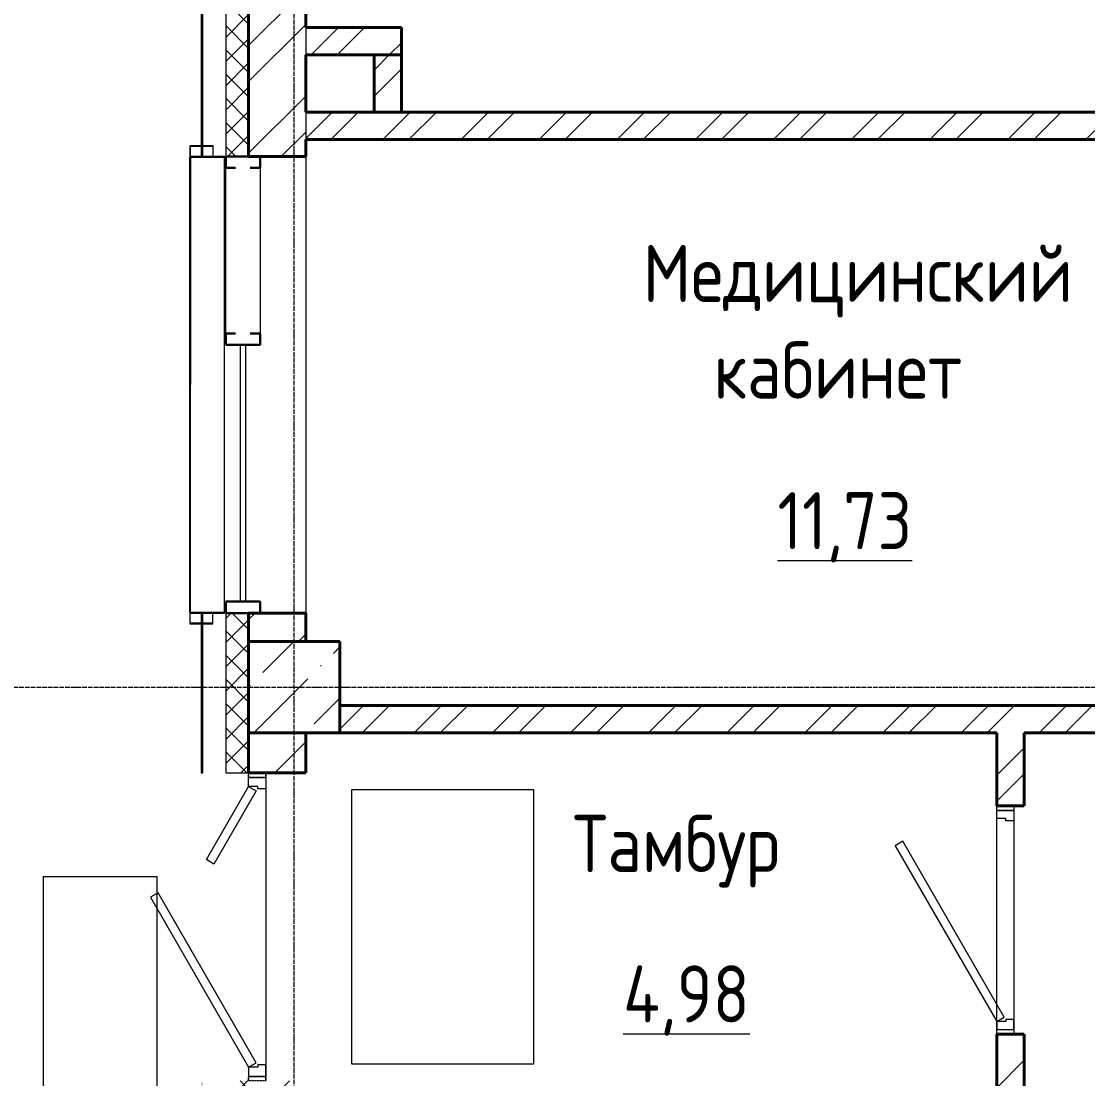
# Model space of a CAD drawing. Header units: millimetres. Extents: x 0 to 351840, y -132678 to 32417.
# Drawn here: x 298238 to 302909, y -37203 to -32571 of the extents above; entities that cross this region are included whole.
import ezdxf

# ---------------------------------------------------------------- set-up
doc = ezdxf.new("R2010")
doc.units = ezdxf.units.MM
doc.linetypes.add('BI_линия_сетки', pattern=[25, 20, -2.5, 0, -2.5])
doc.linetypes.add('BI_невидимые', pattern=[5, 3, -2])
for name, color, linetype, lineweight in [('Витраж', 7, 'Continuous', 18), ('Двери', 7, 'Continuous', 18), ('Марки помещений', 7, 'Continuous', 20), ('Несущие колонны', 7, 'Continuous', 18), ('Оси', 7, 'Continuous', 9), ('Панели витража', 7, 'Continuous', 9), ('Перекрытие', 7, 'Continuous', 18), ('Стены внутренние', 7, 'Continuous', 18), ('Стены наружные', 7, 'Continuous', 18), ('Стены несущие', 7, 'Continuous', 18), ('Стены отделка', 7, 'Continuous', 18), ('Стены штриховка', 7, 'Continuous', 18)]:
    doc.layers.add(name, color=color, linetype=linetype, lineweight=lineweight)
doc.styles.add('GOST Common_1', font='GOST Common.ttf', dxfattribs={"width": 0.9, "height": 250})
pattern_1 = [(45, (2e-10, 1e-10), (-235.732, 235.732), []), (45, (157.15, 1e-10), (-235.732, 235.732), [])]
pattern_2 = [(45, (2e-10, 1e-10), (-171.074, 171.074), []), (45, (114.05, 1e-10), (-171.074, 171.074), [])]

# ---------------------------------------------------------------- blocks, each defined once
blk = doc.blocks.new('_временные_конструкции_колонны_монолитные_прямоугольная - _временная_конструкция_колонна_400x400-V15-01 Этаж__0_000___Отделочный_')
at = {"layer": 'Несущие колонны', "lineweight": 9}
h = blk.add_hatch(dxfattribs=at)
h.set_pattern_fill('FP_17', color=9, style=0, pattern_type=2)
h.set_pattern_definition([(45, (0, -13900), (84.1895, 308.696), [396.875, -79.375, 3.353, -76.022])])
h.paths.add_polyline_path([(200, -200), (200, 200), (-200, 200), (-200, -200)])
at = {"layer": 'Несущие колонны', "color": 9, "lineweight": 40}
for p, q in [((200, 200), (-200, 200)), ((-200, 200), (-200, -200)), ((200, -200), (200, 200)), ((-200, -200), (200, -200))]:
    blk.add_line(p, q, dxfattribs=at)
blk = doc.blocks.new('_Двери_Металлические_Двупольная_Входная_улица-тамбур_стандарт - _дверь_ДМН_2300-1350_стандарт_П ДН-3-7647449-01 Этаж__0_000___Отделочный_')
at = {"layer": 'Двери', "color": 9, "lineweight": 9}
for p, q in [((254.8, 555), (-490, 125)), ((-470.8, 91.7), (274, 521.7)), ((274, 521.7), (254.8, 555)), ((400.3, 276.7), (419.6, 310)), ((419.6, 310), (740, 125)), ((720.8, 91.7), (400.3, 276.7)), ((-490, 125), (-530, 125)), ((-490, 125), (-470.8, 91.7)), ((-490, 85), (-490, 125)), ((740, 125), (720.8, 91.7)), ((740, 125), (780, 125)), ((740, 85), (740, 125)), ((-530, 50), (-480, 50)), ((-480, 85), (-490, 85)), ((-480, 50), (-480, 85)), ((730, 85), (740, 85)), ((730, 50), (730, 85)), ((780, 50), (730, 50))]:
    blk.add_line(p, q, dxfattribs=at)
at = {"layer": 'Двери', "color": 9, "linetype": 'BI_невидимые', "lineweight": 9}
for p, q in [((-550, 50), (-550, 125)), ((-550, 125), (-530, 125)), ((-530, 125), (-550, 125)), ((-530, 125), (-530, 50)), ((-530, 50), (-530, 125)), ((780, 50), (780, 125)), ((780, 125), (800, 125)), ((800, 125), (780, 125)), ((780, 125), (780, 50)), ((800, 125), (800, 50)), ((-530, 50), (-550, 50)), ((-550, 50), (-530, 50)), ((800, 50), (780, 50)), ((780, 50), (800, 50))]:
    blk.add_line(p, q, dxfattribs=at)
blk = doc.blocks.new('Системная панель - _панель_витража_остекление_наружный-6455670-01 Этаж__0_000___Отделочный_')
at = {"layer": 'Панели витража', "color": 9}
for p, q in [((562.5, 12.5), (-562.5, 12.5)), ((-562.5, 12.5), (-562.5, -12.5)), ((562.5, -12.5), (562.5, 12.5)), ((-562.5, -12.5), (562.5, -12.5))]:
    blk.add_line(p, q, dxfattribs=at)
blk = doc.blocks.new('Прямоугольный импост - _импост_150х50-6453879-01 Этаж__0_000___Отделочный_')
at = {"layer": 'Витраж', "color": 9, "lineweight": 30}
for p, q in [((0, 75), (-50, 75)), ((-50, 75), (-50, 32.5)), ((0, -75), (0, 75)), ((-50, -32.5), (-50, -75)), ((-50, -75), (0, -75))]:
    blk.add_line(p, q, dxfattribs=at)
blk = doc.blocks.new('Прямоугольный импост - _импост_150х50-6453925-01 Этаж__0_000___Отделочный_')
at = {"layer": 'Витраж', "color": 9, "lineweight": 30}
for p, q in [((-50, 75), (0, 75)), ((-50, -75), (-50, 75)), ((0, 75), (0, -75)), ((0, -75), (-50, -75))]:
    blk.add_line(p, q, dxfattribs=at)
blk = doc.blocks.new('Прямоугольный импост - _импост_150х50-V80-01 Этаж__0_000___Отделочный_')
at = {"layer": 'Витраж', "lineweight": 9}
h = blk.add_hatch(dxfattribs=at)
h.set_pattern_fill('FP_44', color=9, style=0, pattern_type=2)
h.set_pattern_definition([(90, (0, 0), (-200, 1e-14), [])])
h.paths.add_polyline_path([(-277.5, 15450), (-257.5, 15450), (-257.5, 15480), (-277.5, 15480), (-277.5, 16145), (-257.5, 16145), (-257.5, 16175), (-300, 16175), (-300, 15450)])
h.paths.add_polyline_path([(-150, 15450), (-150, 16175), (-192.5, 16175), (-192.5, 15450)])
at = {"layer": 'Витраж', "color": 9}
for p, q in [((-300, 15450), (-300, 16175)), ((-150, 16175), (-150, 15450))]:
    blk.add_line(p, q, dxfattribs=at)
blk = doc.blocks.new('Прямоугольный импост - _импост_150х50-V79-01 Этаж__0_000___Отделочный_')
at = {"layer": 'Витраж', "color": 9, "lineweight": 30}
for p, q in [((-25, 75), (25, 75)), ((-25, 32.5), (-25, 75)), ((25, 75), (25, -75)), ((-25, -75), (-25, -32.5)), ((25, -75), (-25, -75))]:
    blk.add_line(p, q, dxfattribs=at)
blk = doc.blocks.new('_Двери_Металлические_Однопольная_Техническая_1_3_4_8 - _дверь_ДМВ_2200-1010_П Д-4-6363429-01 Этаж__0_000___Отделочный_')
at = {"layer": 'Двери', "color": 9, "lineweight": 9}
for p, q in [((450.8, 505), (-320, 60)), ((-300.8, 26.7), (470, 471.7)), ((470, 471.7), (450.8, 505)), ((-355, 60), (-355, -15)), ((-320, 60), (-355, 60)), ((-320, 60), (-300.8, 26.7)), ((-320, 20), (-320, 60)), ((570, 60), (605, 60)), ((570, 20), (570, 60)), ((605, 60), (605, -15)), ((-310, 20), (-320, 20)), ((-310, -15), (-310, 20)), ((560, 20), (570, 20)), ((560, -15), (560, 20)), ((-355, -15), (-310, -15)), ((605, -15), (560, -15))]:
    blk.add_line(p, q, dxfattribs=at)
at = {"layer": 'Двери', "color": 9, "linetype": 'BI_невидимые', "lineweight": 9}
for p, q in [((-375, -15), (-375, 60)), ((-375, 60), (-355, 60)), ((-375, -15), (-375, 60)), ((-375, 60), (-355, 60)), ((-355, 60), (-355, -15)), ((-355, 60), (-355, -15)), ((605, -15), (605, 60)), ((605, 60), (625, 60)), ((605, -15), (605, 60)), ((605, 60), (625, 60)), ((625, 60), (625, -15)), ((625, 60), (625, -15)), ((-355, -15), (-375, -15)), ((-355, -15), (-375, -15)), ((625, -15), (605, -15)), ((625, -15), (605, -15))]:
    blk.add_line(p, q, dxfattribs=at)
blk = doc.blocks.new('A$C13a22a9d')
at = {"layer": 'Стены внутренние', "lineweight": 9}
h = blk.add_hatch(dxfattribs=at)
h.set_pattern_fill('FP_42', color=9, style=0, pattern_type=2)
h.set_pattern_definition(pattern_2)
h.paths.add_polyline_path([(462.8, 16670), (470, 16670), (470, 16790), (50, 16790), (50, 16670)])
h = blk.add_hatch(dxfattribs=at)
h.set_pattern_fill('FP_42', color=9, style=0, pattern_type=2)
h.set_pattern_definition(pattern_2)
h.paths.add_polyline_path([(350, 16420), (470, 16420), (470, 16670), (350, 16670)])
h = blk.add_hatch(dxfattribs=at)
h.set_pattern_fill('FP_42', color=9, style=0, pattern_type=2)
h.set_pattern_definition(pattern_2)
h.paths.add_polyline_path([(9700, 16300), (9700, 16420), (7164, 16420), (7164, 16300), (9671.1, 16300)])
h.paths.add_polyline_path([(4904, 16300), (6164, 16300), (6164, 16420), (50, 16420), (50, 16300), (2304.4, 16300)])
h = blk.add_hatch(dxfattribs=at)
h.set_pattern_fill('FP_42', color=9, style=0, pattern_type=2)
h.set_pattern_definition(pattern_2)
h.paths.add_polyline_path([(462.8, 13700), (4904, 13700), (4904, 13820), (200, 13820), (200, 13700)])
h = blk.add_hatch(dxfattribs=at)
h.set_pattern_fill('FP_42', color=9, style=0, pattern_type=2)
h.set_pattern_definition(pattern_2)
h.paths.add_polyline_path([(3077, 9400), (3197, 9400), (3197, 9780), (3077, 9780)])
h.paths.add_polyline_path([(3197, 10780), (3197, 11800), (3077, 11800), (3077, 10780)])
h.paths.add_polyline_path([(3197, 12000), (3197, 12380), (3077, 12380), (3077, 12000)])
h.paths.add_polyline_path([(3077, 13380), (3197, 13380), (3197, 13700), (3077, 13700)])
at = {"layer": 'Стены наружные'}
h = blk.add_hatch(color=9, dxfattribs=at)
h.paths.add_polyline_path([(-400, 3249.1), (-400, 6052.5), (-408, 6052.5), (-408, 3249.1)])
h.paths.add_polyline_path([(-408, 7600), (-400, 7600), (-400, 12170), (-408, 12170), (-408, 8714)])
h.paths.add_polyline_path([(-408, 13525), (-400, 13525), (-400, 14225.1), (-408, 14225.1)])
h.paths.add_polyline_path([(-400, 16225.1), (-400, 17575), (-408, 17575), (-408, 16225.1)])
h.paths.add_polyline_path([(-408, 19075), (-400, 19075), (-400, 20308), (-408, 20308)])
at = {"layer": 'Стены наружные', "lineweight": 9}
h = blk.add_hatch(dxfattribs=at)
h.set_pattern_fill('FP_50', color=9, style=0, pattern_type=2)
h.set_pattern_definition([(45, (2e-10, 1e-10), (-53.033, 53.033), []), (135, (2e-10, 1e-10), (-53.033, -53.033), [])])
h.paths.add_polyline_path([(-200, 3300), (-200, 6100), (-300, 6100), (-300, 3300)])
h.paths.add_polyline_path([(-200, 7600), (-200, 12175), (-300, 12175), (-300, 7600)])
h.paths.add_polyline_path([(-300, 13525), (-200, 13525), (-200, 14225), (-300, 14225), (-300, 13700)])
h.paths.add_polyline_path([(-200, 16225), (-200, 17575), (-300, 17575), (-300, 16225)])
h.paths.add_polyline_path([(-300, 19075), (-200, 19075), (-200, 20200), (-300, 20200), (-300, 19700)])
h = blk.add_hatch(dxfattribs=at)
h.set_pattern_fill('FP_37', color=9, angle=225, style=0, pattern_type=2)
h.set_pattern_definition(pattern_1)
h.paths.add_polyline_path([(-200, 14100), (50, 14100), (50, 14225), (-200, 14225)])
h.paths.add_polyline_path([(-200, 16225), (50, 16225), (50, 17575), (-200, 17575), (-200, 16713.8)])
h.paths.add_polyline_path([(50, 19075), (50, 19700), (-200, 19700), (-200, 19075)])
at = {"layer": 'Стены наружные'}
h = blk.add_hatch(color=9, dxfattribs=at)
h.paths.add_polyline_path([(-455.5, 14177.5), (-455.5, 14227.5), (-458, 14227.5), (-458, 14177.5)])
h.paths.add_polyline_path([(-454.7, 16222.5), (-454.6, 16272.5), (-457.1, 16272.5), (-457.2, 16222.5)])
for points in [[(-355.1, 16270), (-355.1, 16272.5), (-454.6, 16272.6), (-454.6, 16270.1)], [(-306, 16222.5), (-306, 16225), (-454.7, 16225.1), (-454.7, 16222.6)], [(-306, 14225), (-306, 14227.5), (-455.5, 14227.6), (-455.5, 14225.1), (-400, 14225.1)], [(-356, 14177.6), (-356, 14180.1), (-455.5, 14180.1), (-455.5, 14177.6)]]:
    blk.add_hatch(color=9, dxfattribs=at).paths.add_polyline_path(points)
at = {"layer": 'Стены наружные', "lineweight": 9}
h = blk.add_hatch(dxfattribs=at)
h.set_pattern_fill('FP_37', color=9, angle=225, style=0, pattern_type=2)
h.set_pattern_definition(pattern_1)
h.paths.add_polyline_path([(50, 8100), (50, 12175), (-200, 12175), (-200, 8100)])
h.paths.add_polyline_path([(50, 13525), (50, 13700), (-200, 13700), (-200, 13525)])
at = {"layer": 'Оси', "color": 9, "linetype": 'BI_линия_сетки'}
for p, q in [((0, -3627.3), (0, 29372.3)), ((-4869.1, 13900), (49050, 13900))]:
    blk.add_line(p, q, dxfattribs=at)
at = {"layer": 'Перекрытие', "color": 9, "lineweight": 9}
for p, q in [((-355.2, 16225), (-355.1, 16270)), ((-454.7, 16222.5), (-455.5, 14227.6)), ((-306, 14227.5), (-306, 16222.5)), ((50, 16225), (50, 14225)), ((-356, 14180.1), (-356, 14225.1)), ((-455.5, 14177.5), (-408, 14177.5)), ((-400, 14177.5), (-356, 14177.5)), ((-125, 13505), (-125, 12195)), ((250, 13450), (250, 12250)), ((1050, 13450), (250, 13450)), ((1050, 12250), (1050, 13450)), ((3077, 12380), (3077, 13380)), ((3152, 13380), (3152, 12380)), ((-1100, 13069.7), (-1100, 12069.7)), ((-600, 13069.7), (-1100, 13069.7)), ((-600, 12069.7), (-600, 13069.7)), ((250, 12250), (1050, 12250))]:
    blk.add_line(p, q, dxfattribs=at)
at = {"layer": 'Стены наружные', "color": 9}
for p, q in [((-458, 14227.5), (-457.2, 16222.5)), ((-454.7, 16222.5), (-455.5, 14227.6))]:
    blk.add_line(p, q, dxfattribs=at)
at = {"layer": 'Стены несущие', "color": 9, "lineweight": 40}
for p, q in [((-200, 17575), (-200, 16225)), ((50, 16790), (50, 17575)), ((470, 16790), (50, 16790)), ((470, 16420), (470, 16790)), ((50, 16420), (50, 16670)), ((470, 16670), (50, 16670)), ((350, 16670), (350, 16420)), ((3610, 16420), (50, 16420)), ((50, 16225), (50, 16300)), ((50, 16300), (4904, 16300)), ((-200, 16225), (50, 16225)), ((50, 14225), (-200, 14225)), ((-200, 14225), (-200, 14100)), ((50, 14100), (50, 14225)), ((4904, 13820), (200, 13820)), ((-200, 13525), (-200, 13700)), ((50, 13525), (50, 13700)), ((200, 13700), (3077, 13700)), ((3077, 13700), (3077, 13380)), ((3197, 13700), (5590, 13700)), ((3197, 13380), (3197, 13700)), ((-200, 13525), (50, 13525)), ((3077, 13380), (3197, 13380)), ((3077, 12380), (3077, 12000)), ((3197, 12380), (3077, 12380)), ((3197, 10780), (3197, 12380))]:
    blk.add_line(p, q, dxfattribs=at)
at = {"layer": 'Стены отделка', "color": 9, "lineweight": 9}
for p, q in [((-408, 17575), (-408, 16225.1)), ((-400, 16225.1), (-400, 17575)), ((-300, 17575), (-300, 16225)), ((-457.1, 16272.5), (-457.2, 16222.5)), ((-454.6, 16272.5), (-457.1, 16272.5)), ((-454.7, 16222.5), (-454.6, 16272.5)), ((-355.1, 16272.5), (-454.6, 16272.6)), ((-454.6, 16272.6), (-454.6, 16270.1)), ((-454.6, 16270.1), (-355.1, 16270)), ((-355.1, 16270), (-355.1, 16272.5)), ((-457.2, 16222.5), (-454.7, 16222.5)), ((-408, 16225.1), (-454.7, 16225.1)), ((-454.7, 16225.1), (-454.7, 16222.6)), ((-454.7, 16222.6), (-306, 16222.5)), ((-306, 16225), (-400, 16225.1)), ((-306, 16222.5), (-306, 16225)), ((-300, 16225), (-200, 16225)), ((-458, 14227.5), (-458, 14177.5)), ((-455.5, 14227.5), (-458, 14227.5)), ((-306, 14227.5), (-455.5, 14227.6)), ((-455.5, 14227.6), (-455.5, 14225.1)), ((-455.5, 14177.5), (-455.5, 14227.5)), ((-455.5, 14225.1), (-408, 14225.1)), ((-408, 14225.1), (-408, 13525)), ((-400, 14225.1), (-306, 14225)), ((-400, 13525), (-400, 14225.1)), ((-306, 14225), (-306, 14227.5)), ((-300, 14225), (-300, 13525)), ((-200, 14225), (-300, 14225)), ((-458, 14177.5), (-455.5, 14177.5)), ((-356, 14180.1), (-455.5, 14180.1)), ((-455.5, 14180.1), (-455.5, 14177.6)), ((-455.5, 14177.6), (-356, 14177.6)), ((-356, 14177.6), (-356, 14180.1)), ((-408, 13525), (-400, 13525)), ((-300, 13525), (-200, 13525))]:
    blk.add_line(p, q, dxfattribs=at)
at = {"layer": 'Стены штриховка', "color": 9}
for p, q in [((50, 16790), (50, 16670)), ((50, 16420), (50, 16300)), ((-408, 16225.1), (-400, 16225.1)), ((-400, 14225.1), (-408, 14225.1))]:
    blk.add_line(p, q, dxfattribs=at)
at = {"layer": 'Витраж', "color": 9, "rotation": 89.99999999999991}
blk.add_blockref('Прямоугольный импост - _импост_150х50-6453879-01 Этаж__0_000___Отделочный_', (-225, 16225), dxfattribs=at)
at = {"layer": 'Витраж', "color": 9}
blk.add_blockref('Прямоугольный импост - _импост_150х50-V80-01 Этаж__0_000___Отделочный_', (0, 0), dxfattribs=at)
at = {"layer": 'Витраж', "color": 9, "extrusion": (0, 0, -1), "rotation": 270.0000000000001}
for name, p in [('Прямоугольный импост - _импост_150х50-V79-01 Этаж__0_000___Отделочный_', (225, 15425)), ('Прямоугольный импост - _импост_150х50-6453925-01 Этаж__0_000___Отделочный_', (225, 14225))]:
    blk.add_blockref(name, p, dxfattribs=at)
at = {"layer": 'Двери', "color": 9, "rotation": 89.99999999999991}
for name, p in [('_Двери_Металлические_Двупольная_Входная_улица-тамбур_стандарт - _дверь_ДМН_2300-1350_стандарт_П ДН-3-7647449-01 Этаж__0_000___Отделочный_', (-75, 12725)), ('_Двери_Металлические_Однопольная_Техническая_1_3_4_8 - _дверь_ДМВ_2200-1010_П Д-4-6363429-01 Этаж__0_000___Отделочный_', (3137, 12755))]:
    blk.add_blockref(name, p, dxfattribs=at)
at = {"layer": 'Несущие колонны', "color": 9}
blk.add_blockref('_временные_конструкции_колонны_монолитные_прямоугольная - _временная_конструкция_колонна_400x400-V15-01 Этаж__0_000___Отделочный_', (0, 13900), dxfattribs=at)
at = {"layer": 'Панели витража', "color": 9, "rotation": 269.9999999999999}
blk.add_blockref('Системная панель - _панель_витража_остекление_наружный-6455670-01 Этаж__0_000___Отделочный_', (-225, 14837.5), dxfattribs=at)
at = {"layer": 'Марки помещений', "color": 9, "lineweight": 9, "char_height": 250, "attachment_point": 1, "style": 'GOST Common_1'}
for s, insert, width in [('Медицинский', (1527.1, 15837.9), 2186.202), ('кабинет', (1836.6, 15414.6), 1435.822), ('\\L11,73', (2116.6, 14754.8), 757.595), ('Тамбур', (1219.9, 13340.5), 1233.797), ('\\L4,98', (1440.4, 12681.5), 699.873)]:
    blk.add_mtext(s, dxfattribs=dict(at, insert=insert, width=width))

msp = doc.modelspace()

# ---------------------------------------------------------------- block references
msp.add_blockref('A$C13a22a9d', (299433.4, -49388.2))

doc.saveas('drawing.dxf')
